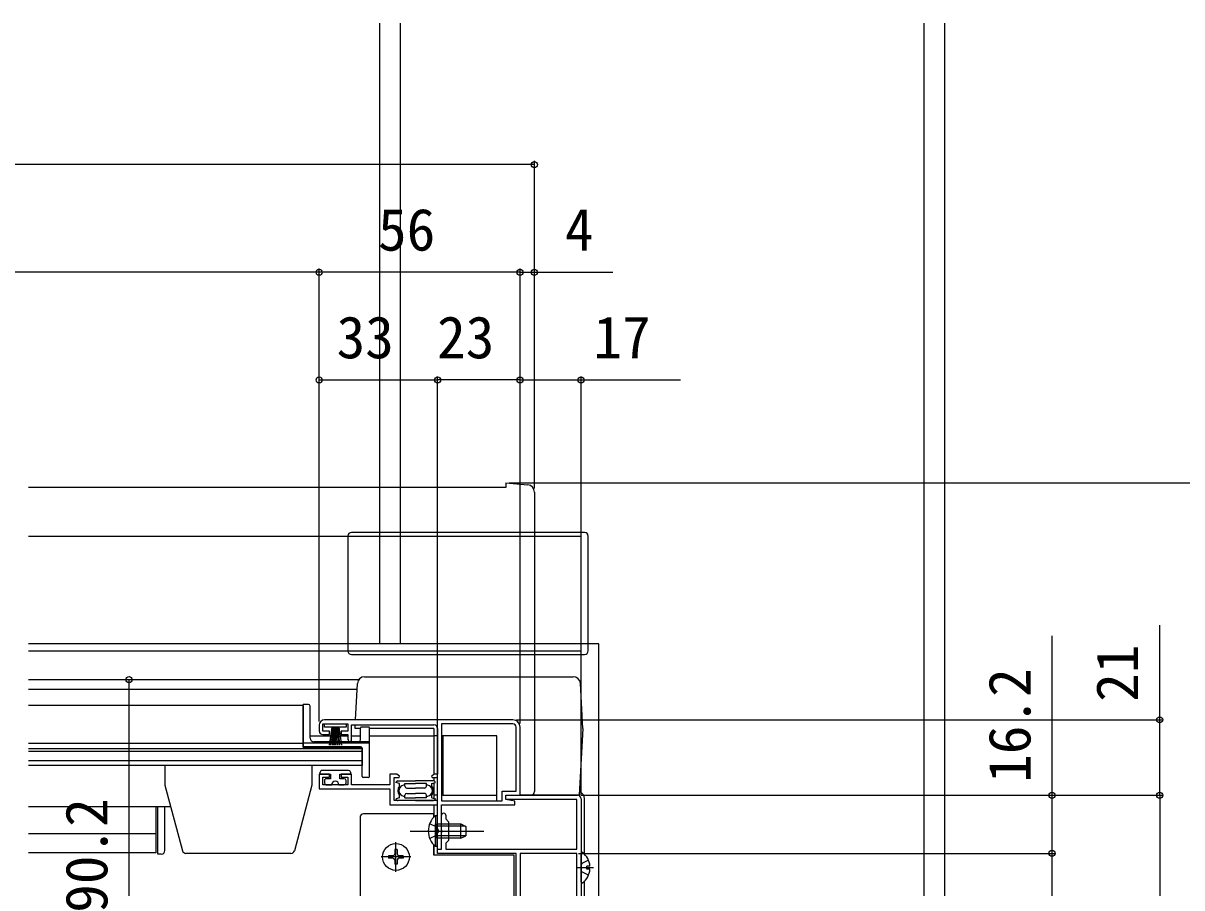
# Model space of a CAD drawing. Units: millimetres, scale not verified. Extents: x -700 to 700, y -1043 to 1038.
# Drawn here: x 183.1 to 506.1, y -542.8 to -301.9 of the extents above; entities that cross this region are included whole.
import ezdxf
from ezdxf.enums import TextEntityAlignment as Align

# ---------------------------------------------------------------- set-up
doc = ezdxf.new("R2010")
doc.units = ezdxf.units.MM
doc.header["$LTSCALE"] = 6
for name, color, linetype in [('0-2_YKK_11', 7, 'Continuous'), ('0-4_YKK_12', 2, 'Continuous'), ('0-5_YKK_13', 4, 'Continuous'), ('0-7_YKK_D', 6, 'Continuous')]:
    doc.layers.add(name, color=color, linetype=linetype)
doc.styles.add('ＭＳ ゴシック', font='')
doc.styles.get('ＭＳ ゴシック').set_extended_font_data('MS Gothic')

msp = doc.modelspace()

# ---------------------------------------------------------------- linework, layer by layer
at = {"layer": '0-2_YKK_11'}
for p, q in [((319.6, -496), (267.1, -496)), ((319.6, -497.1), (299.7, -497.1)), ((265.6, -497.5), (265.6, -499.1))]:
    msp.add_line(p, q, dxfattribs=at)
for points in [[(266.6, -500.1), (268.5, -500.1), (268.5, -499.2), (266.6, -499.2), (266.6, -497.1), (273.6, -497.1), (273.6, -499.2), (271.7, -499.2), (271.7, -500.1), (273.6, -500.1), (273.6, -501.4)], [(299.7, -497.1), (299.7, -518.6), (316.6, -518.6), (316.6, -515.9), (320.5, -515.9), (320.5, -498)], [(298.6, -498.4), (298.6, -511.1), (297.777, -511.1), (296.96, -511.672), (297.095, -512.1), (298.5, -512.1), (298.5, -518.5), (286.5, -518.5), (286.5, -512.1), (287.905, -512.1), (288.04, -511.672), (287.223, -511.1), (285.3, -511.1), (285.3, -514.1), (274.6, -514.1), (274.6, -511.1), (271.7, -511.1), (271.7, -512), (273.6, -512), (273.6, -514.1), (266.6, -514.1), (266.6, -512), (268.5, -512), (268.5, -511.1), (265.6, -511.1), (265.6, -515.2), (285.3, -515.2), (285.3, -519.7), (298.5, -519.7), (298.5, -526.542), (298.62, -526.725), (298.62, -527.275), (298.5, -527.458), (298.5, -532), (299.7, -532), (299.7, -519.7), (320.1, -519.7), (320.1, -518.7), (317.6, -518.2), (317.6, -517)], [(274.3, -502.1), (274.6, -501.8), (274.6, -497.4), (297.6, -497.4)], [(317.6, -517), (321.6, -517), (321.6, -498)], [(300.9, -522.6), (300.9, -523.6), (301.7, -524.4), (301.7, -529.6), (300.9, -530.4), (300.9, -532), (337.4, -532), (337.4, -518.2), (317.6, -518.2), (317.6, -517), (337.6, -517)], [(338.6, -518), (338.6, -623), (358.6, -623), (358.6, -625), (357.9, -625), (357.9, -624.2), (346.3, -624.2), (346.3, -625), (345.9, -625), (345.6, -624.7), (345.3, -624.4), (338.9, -624.4), (338.6, -624.7), (338.3, -625), (337.4, -625), (337.4, -621), (318.5, -621)], [(318.5, -613), (320.5, -613), (320.5, -533.2), (298.6, -533.2), (298.6, -532), (299.7, -532), (299.7, -527.458), (299.82, -527.275), (299.82, -526.725), (299.7, -526.542), (299.7, -522.6)]]:
    msp.add_lwpolyline(points, dxfattribs=at)
msp.add_lwpolyline([(321.6, -533.2), (321.6, -619.8), (337.4, -619.8), (337.4, -533.2)], close=True, dxfattribs=at)
for centre, radius, start, end in [((267.1, -497.5), 1.5, 90.00001, 179.99999), ((319.6, -498), 2, 0.00001, 89.99999), ((319.6, -498), 0.9, 0.00001, 89.99999), ((266.6, -499.1), 1, 180.00001, 269.99999), ((297.6, -498.4), 1, 0.00001, 89.99999), ((274.3, -501.4), 0.7, 180.00001, 269.99999), ((337.6, -518), 1, 0.00001, 89.99999), ((300.3, -522.6), 0.6, 359.99999, 180.00001)]:
    msp.add_arc(centre, radius, start, end, dxfattribs=at)
at = {"layer": '0-4_YKK_12'}
for p, q in [((282.499, -444.3), (282.499, -301.909)), ((288.199, -301.909), (288.199, -444.3)), ((434.199, -739), (434.199, -301.909)), ((439.899, -301.909), (439.899, -739)), ((184.6, -444.8), (273.6, -444.8)), ((273.6, -444.8), (338.6, -444.8)), ((282.499, -474.8), (282.499, -444.3)), ((288.199, -444.3), (288.199, -474.8)), ((338.6, -476.3), (338.6, -444.8)), ((340.6, -474.8), (184.6, -474.8)), ((184.6, -476.8), (273.6, -476.8)), ((273.6, -476.8), (338.6, -476.8)), ((343.6, -474.798), (340.6, -474.798)), ((343.6, -610.501), (343.6, -474.798)), ((184.6, -484.8), (276.523, -484.8)), ((184.6, -487.5), (276.164, -487.5)), ((261.101, -492), (184.6, -492)), ((261.101, -492), (261.101, -503.8)), ((263.101, -500.5), (273.6, -500.5)), ((274.6, -500.5), (277.1, -500.5)), ((279.6, -500.5), (297.603, -500.5)), ((297.6, -500.5), (297.6, -511.224)), ((261.101, -502.6), (184.6, -502.6)), ((261.101, -503.8), (277.6, -503.8)), ((277.6, -503.8), (277.6, -508.699)), ((277.6, -504.1), (184.6, -504.1)), ((277.6, -504.784), (184.6, -504.784)), ((277.6, -507.456), (184.6, -507.456)), ((277.6, -508.7), (184.6, -508.7)), ((297.6, -512.1), (297.6, -513.01)), ((297.6, -513.6), (297.6, -517.9)), ((297.6, -518.49), (297.6, -518.5)), ((297.6, -518.49), (297.6, -518.5)), ((297.6, -519.7), (297.6, -523.107)), ((224.208, -520.2), (184.6, -520.2)), ((220.1, -520.2), (220.1, -533.1)), ((184.6, -527.7), (220.1, -527.7)), ((297.6, -530.889), (297.6, -533.697)), ((220.1, -533.1), (184.6, -533.1))]:
    msp.add_line(p, q, dxfattribs=at)
at = {"layer": '0-5_YKK_13'}
for p, q in [((317.6, -431.3), (184.6, -431.3)), ((317.6, -430), (317.6, -431.3)), ((317.6, -430), (323.774, -430.54)), ((325.6, -432.533), (325.6, -516)), ((273.6, -444.8), (273.6, -476.8)), ((339.6, -443.8), (274.6, -443.8)), ((340.6, -476.8), (340.6, -444.8)), ((274.6, -477.8), (339.6, -477.8)), ((278.255, -484), (336.425, -484)), ((275.729, -496), (276.258, -485.895)), ((339.078, -498.4), (338.422, -485.895)), ((261.1, -503.5), (261.1, -491.7)), ((262.6, -491.7), (261.1, -491.7)), ((263.1, -501.1), (263.1, -492.2)), ((269.099, -498), (268.399, -503.1)), ((268.799, -503.1), (269.299, -498)), ((269.499, -498), (269.149, -503.1)), ((269.449, -503.1), (269.699, -498)), ((269.899, -498), (269.699, -503.1)), ((270.099, -498), (270.099, -503.1)), ((270.299, -498), (270.499, -503.1)), ((270.749, -503.1), (270.499, -498)), ((270.699, -498), (271.049, -503.1)), ((271.399, -503.1), (270.899, -498)), ((271.099, -498), (271.799, -503.1)), ((275.603, -498.4), (275.655, -497.4)), ((277.1, -498.4), (275.603, -498.4)), ((277.1, -501.6), (277.1, -498.3)), ((279.3, -498), (277.4, -498)), ((279.6, -511.8), (279.6, -498.3)), ((297.603, -498.4), (279.6, -498.4)), ((297.603, -498.4), (297.603, -511.222)), ((298.6, -500.5), (297.603, -500.5)), ((315.1, -500.5), (299.7, -500.5)), ((300.103, -500.5), (300.103, -517)), ((315.1, -518.598), (315.1, -500.5)), ((339.078, -498.4), (338.103, -517)), ((279.6, -502.5), (261.1, -502.5)), ((277.1, -503.5), (261.1, -503.5)), ((279.6, -502.1), (264.1, -502.1)), ((277.6, -511.8), (277.6, -504)), ((222.6, -508.7), (222.6, -514.2)), ((263.6, -508.7), (263.6, -514.2)), ((273.799, -510.1), (266.399, -510.1)), ((265.899, -511.1), (265.899, -510.6)), ((267.099, -512.9), (267.099, -513.6)), ((273.099, -513.6), (273.099, -512.9)), ((274.299, -510.6), (274.299, -511.1)), ((279.3, -512.1), (277.9, -512.1)), ((288, -513.75), (287, -513.5)), ((287.5, -513), (292.5, -513)), ((297.5, -513), (292.5, -513)), ((297, -513.75), (298, -513.5)), ((297.603, -512.1), (297.603, -513.011)), ((222.6, -514.2), (227.492, -532.459)), ((263.6, -514.2), (258.708, -532.459)), ((267.599, -514.1), (269.099, -514.1)), ((271.099, -514.1), (272.599, -514.1)), ((288, -514.465), (288, -513.75)), ((289.5, -513.75), (292.5, -513.75)), ((289.5, -514.5), (289.5, -513.75)), ((290, -515), (292.5, -515)), ((290, -516.5), (292.5, -516.5)), ((295.5, -513.75), (292.5, -513.75)), ((295, -515), (292.5, -515)), ((295, -516.5), (292.5, -516.5)), ((295.5, -514.5), (295.5, -513.75)), ((297, -514.465), (297, -513.75)), ((297.603, -513.599), (297.603, -517)), ((288, -517.75), (287, -518)), ((292.5, -518.5), (287.5, -518.5)), ((288, -517.75), (288, -517.035)), ((289.5, -517.75), (289.5, -517)), ((289.5, -517.75), (292.5, -517.75)), ((295.5, -517.75), (292.5, -517.75)), ((292.5, -518.5), (297.5, -518.5)), ((295.5, -517.75), (295.5, -517)), ((297, -517.75), (297, -517.034)), ((297, -517.75), (298, -518)), ((298.5, -517), (297.603, -517)), ((300.103, -517), (299.7, -517)), ((300.103, -517), (315.1, -517)), ((338.103, -517), (321.6, -517)), ((339.6, -533.507), (339.6, -518.002)), ((220.6, -533.4), (220.6, -520.2)), ((222.6, -532.4), (222.6, -520.2)), ((297.991, -522.748), (297.991, -528.998)), ((298.5, -522.748), (297.991, -522.748)), ((298.5, -522.748), (298.5, -528.998)), ((276.999, -523.197), (276.999, -574.994)), ((297.991, -531.248), (297.991, -524.998)), ((306.409, -525.653), (298.5, -525.653)), ((305.1, -528.998), (305.1, -524.998)), ((305.1, -524.998), (306.5, -525.698)), ((306.5, -525.698), (306.5, -528.298)), ((291, -526.998), (311.5, -526.998)), ((306.409, -528.344), (298.5, -528.344)), ((305.1, -528.998), (298.5, -528.998)), ((305.1, -528.998), (306.5, -528.298)), ((287.349, -532.147), (286.649, -532.147)), ((286.649, -532.147), (286.649, -533.347)), ((286.999, -538.347), (286.999, -530.047)), ((287.349, -532.147), (287.349, -533.347)), ((298.5, -531.248), (297.991, -531.248)), ((221.6, -533.4), (220.6, -533.4)), ((257.742, -533.2), (228.458, -533.2)), ((291.149, -534.197), (282.849, -534.197)), ((284.949, -533.847), (284.949, -534.547)), ((286.149, -533.847), (284.949, -533.847)), ((286.149, -534.547), (284.949, -534.547)), ((286.649, -535.047), (286.649, -536.247)), ((287.349, -535.047), (287.349, -536.247)), ((289.049, -533.847), (287.849, -533.847)), ((289.049, -534.547), (287.849, -534.547)), ((289.049, -533.847), (289.049, -534.547)), ((338.6, -541.176), (338.6, -533.224)), ((338.812, -536.055), (338.6, -536.453)), ((340.677, -535.125), (338.812, -536.055)), ((287.349, -536.247), (286.649, -536.247)), ((342.1, -537.2), (337.557, -537.2)), ((341.083, -536.775), (340.2, -536.775)), ((339.6, -548.002), (339.6, -540.896))]:
    msp.add_line(p, q, dxfattribs=at)
msp.add_lwpolyline([(273.099, -497.1), (273.099, -498), (267.099, -498), (267.099, -497.1)], close=True, dxfattribs=at)
for points in [[(265.899, -511.1), (268.799, -511.1), (268.799, -512.4), (267.599, -512.4)], [(272.599, -512.4), (271.399, -512.4), (271.399, -511.1), (274.299, -511.1)], [(297.599, -523.108), (297.599, -522.197), (277.999, -522.197)], [(296.404, -524.923), (298.311, -525.853), (298.92, -526.998)], [(298.5, -531.248), (298.5, -524.998), (305.1, -524.998)], [(296.404, -529.073), (298.311, -528.143), (298.92, -526.998)], [(319.999, -574.994), (319.999, -533.697), (297.599, -533.697), (297.599, -530.889)], [(340.677, -539.275), (338.812, -538.345), (338.6, -537.947)], [(341.083, -537.625), (340.2, -537.625), (340.2, -536.775)]]:
    msp.add_lwpolyline(points, dxfattribs=at)
msp.add_circle((286.999, -534.197), 3.75, dxfattribs=at)
for centre, radius, start, end in [((323.6, -432.533), 2, 0, 85), ((274.6, -444.8), 1, 90, 180), ((339.6, -444.8), 1, 0, 90), ((274.6, -476.8), 1, 180, 270), ((339.6, -476.8), 1, 270, 0), ((278.255, -486), 2, 90, 177), ((336.425, -486), 2, 3, 90), ((262.6, -492.2), 0.5, 0, 90), ((277.4, -498.3), 0.3, 90, 180), ((279.3, -498.3), 0.3, 0, 90), ((264.1, -501.1), 1, 180, 270), ((276.6, -501.6), 0.5, 270, 0), ((277.1, -504), 0.5, 0, 90), ((266.399, -510.6), 0.5, 90, 180.00026), ((273.799, -510.6), 0.5, 0.00026, 90), ((267.599, -512.9), 0.5, 90, 180.00026), ((270.099, -514.1), 1, 0.00026, 180.00026), ((272.599, -512.9), 0.5, 0.00026, 90), ((277.9, -511.8), 0.3, 180, 270), ((279.3, -511.8), 0.3, 270, 0), ((287.5, -513.5), 0.5, 90.00026, 180), ((297.5, -513.5), 0.5, 0, 90.00026), ((267.599, -513.6), 0.5, 180.00026, 270), ((272.599, -513.6), 0.5, 270, 0.00026), ((289.4, -515.75), 1.9, 137.46336, 222.53716), ((289.4, -515.75), 1.55, 86.30119, 273.69933), ((290, -514.5), 0.5, 180, 270.00026), ((290, -517), 0.5, 90.00026, 180), ((295, -514.5), 0.5, 270.00026, 0), ((295, -517), 0.5, 0, 90.00026), ((295.6, -515.75), 1.55, 266.30119, 93.69933), ((295.6, -515.75), 1.9, 317.46336, 42.53716), ((324.6, -516), 1, 270, 0), ((337.6, -518.002), 2, 0, 74.00689), ((287.5, -518), 0.5, 180, 270.00026), ((297.5, -518), 0.5, 270.00026, 0), ((277.999, -523.197), 1, 90, 180), ((301.531, -526.998), 5.531, 129.79413, 230.20587), ((221.6, -532.4), 1, 270, 0), ((228.458, -532.2), 1, 195, 270), ((257.742, -532.2), 1, 270, 345), ((286.149, -533.347), 0.5, 270, 0), ((286.149, -535.047), 0.5, 0, 90), ((287.849, -533.347), 0.5, 180, 270), ((287.849, -535.047), 0.5, 90, 180), ((338.874, -533.224), 0.274, 52.28591, 180), ((335.8, -537.2), 5.3, 4.59941, 52.28591), ((335.8, -537.2), 5.3, 307.71409, 355.40059), ((338.874, -541.176), 0.274, 180, 307.71409)]:
    msp.add_arc(centre, radius, start, end, dxfattribs=at)
at = {"layer": '0-7_YKK_D'}
for p, q in [((325.6, -341.3), (-377.4, -341.3)), ((325.6, -431.533), (325.6, -340.3)), ((265.6, -371.3), (-317.4, -371.3)), ((265.6, -496.5), (265.6, -370.3)), ((265.6, -496.5), (265.6, -370.3)), ((321.6, -371.3), (265.6, -371.3)), ((321.6, -371.3), (318.2, -371.3)), ((321.6, -497), (321.6, -370.3)), ((321.6, -497), (321.6, -370.3)), ((321.6, -371.3), (325.6, -371.3)), ((325.6, -431.533), (325.6, -370.3)), ((325.6, -371.3), (347.491, -371.3)), ((265.6, -496.5), (265.6, -400.3)), ((298.6, -531.3), (298.6, -400.3)), ((298.6, -531.3), (298.6, -400.3)), ((321.6, -497), (321.6, -400.3)), ((321.6, -497), (321.6, -400.3)), ((338.6, -517), (338.6, -400.3)), ((265.6, -401.3), (298.6, -401.3)), ((321.6, -401.3), (298.6, -401.3)), ((318.599, -430), (530.899, -430)), ((318.6, -430), (560.899, -430)), ((212.6, -575), (212.6, -484.8)), ((320.6, -496), (500.899, -496)), ((338.6, -517), (500.899, -517)), ((338.6, -517), (500.899, -517)), ((338.6, -517), (470.899, -517)), ((499.899, -517), (499.899, -625)), ((337.9, -533.2), (470.899, -533.2)), ((337.9, -533.2), (470.899, -533.2)), ((469.899, -625), (469.899, -533.2))]:
    msp.add_line(p, q, dxfattribs=at)
for points in [[(321.6, -401.3), (338.6, -401.3), (366.364, -401.3)], [(499.899, -517), (499.899, -496), (499.899, -469.582)], [(469.899, -533.2), (469.899, -517), (469.899, -472.6)]]:
    msp.add_lwpolyline(points, dxfattribs=at)
for centre in [(325.6, -341.3), (265.6, -371.3), (265.6, -371.3), (321.6, -371.3), (321.6, -371.3), (325.6, -371.3), (265.6, -401.3), (298.6, -401.3), (298.6, -401.3), (321.6, -401.3), (321.6, -401.3), (338.6, -401.3), (212.6, -484.8), (499.899, -496), (469.899, -517), (499.899, -517), (499.899, -517), (469.899, -533.2), (469.899, -533.2)]:
    msp.add_circle(centre, 0.85, dxfattribs=at)

# ---------------------------------------------------------------- texts
at = {"layer": '0-7_YKK_D', "style": 'ＭＳ ゴシック'}
for s, p in [('56', (282.009, -368.8)), ('4', (334.082, -368.8)), ('33', (270.464, -398.8)), ('23', (298.464, -398.8)), ('17', (342.045, -398.8))]:
    msp.add_text(s, height=11.73, dxfattribs=at).set_placement(p, align=Align.BOTTOM_LEFT)
for s, p in [('21', (497.399, -490.992)), ('16.2', (467.399, -513.555)), ('90.2', (210.1, -549.764))]:
    msp.add_text(s, height=11.73, rotation=90, dxfattribs=at).set_placement(p, align=Align.BOTTOM_LEFT)

doc.saveas('drawing.dxf')
